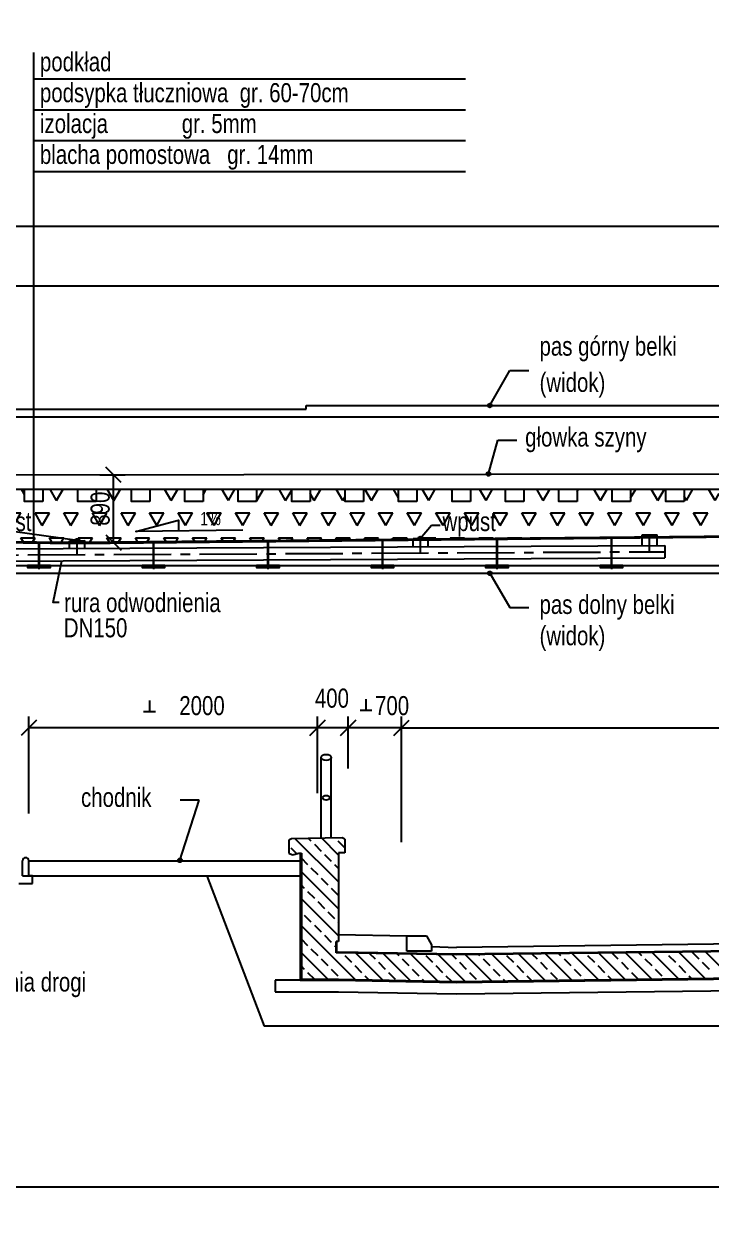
# Model space of a CAD drawing. Header units: millimetres. Extents: x -1069826 to 2704411, y -432732 to 412301.
# Drawn here: x 277816 to 286818, y -95668 to -80012 of the extents above; entities that cross this region are included whole.
import ezdxf
from ezdxf.enums import TextEntityAlignment as Align

# ---------------------------------------------------------------- set-up
doc = ezdxf.new("R2010")
doc.units = ezdxf.units.MM
doc.header["$LTSCALE"] = 1000
doc.header["$MEASUREMENT"] = 0
doc.linetypes.add('CENTER2', pattern=[1.125, 0.75, -0.125, 0.125, -0.125])
doc.linetypes.add('HIDDEN', pattern=[0.375, 0.25, -0.125])
for name, color, linetype in [('0-RAM-T', 7, 'Continuous'), ('0-T', 7, 'Continuous'), ('0-T-T', 7, 'Continuous'), ('0-T0-T', 7, 'Continuous'), ('00XX00-S', 7, 'Continuous'), ('DROGO-T', 7, 'Continuous'), ('WYZA1-L', 7, 'Continuous')]:
    doc.layers.add(name, color=color, linetype=linetype)
doc.styles.add('CDMSTYLE', font='CDMSIMPL', dxfattribs={"width": 0.8, "bigfont": 'CDMBIGPL'})
doc.dimstyles.new('CDMOG-CM-100', dxfattribs={"dimscale": 100, "dimtxt": 2.5, "dimasz": 1, "dimexe": 1.5, "dimexo": 5, "dimgap": 0.5, "dimtad": 1, "dimdec": 1, "dimlfac": 0.1, "dimrnd": 0.5, "dimzin": 9, "dimdsep": 46, "dimtxsty": 'CDMSTYLE', "dimblk": 'OBLIQUE', "dimblk1": 'OBLIQUE', "dimblk2": 'OBLIQUE', "dimsah": 1, "dimtsz": 1, "dimcen": -2.5, "dimclrd": 9, "dimclre": 9, "dimclrt": 9, "dimadec": 0, "dimazin": 0, "dimtfac": 1, "dimtmove": 2, "dimatfit": 3, "dimldrblk": 'OBLIQUE', "dimfxl": 1, "dimtvp": 1, "dimtolj": 1, "dimtzin": 0, "dimarcsym": 0})
doc.dimstyles.new('CDMOG-MM-100', dxfattribs={"dimscale": 100, "dimtxt": 2.5, "dimasz": 2, "dimexe": 1.5, "dimexo": 3, "dimgap": 0.5, "dimtad": 1, "dimdec": 0, "dimrnd": 1, "dimzin": 1, "dimdsep": 46, "dimtxsty": 'CDMSTYLE', "dimblk": 'OBLIQUE', "dimblk1": 'OBLIQUE', "dimblk2": 'OBLIQUE', "dimsah": 1, "dimcen": -2.5, "dimclrd": 9, "dimclre": 9, "dimclrt": 9, "dimadec": 0, "dimazin": 0, "dimtfac": 1, "dimtmove": 2, "dimatfit": 3, "dimldrblk": 'OBLIQUE', "dimfxl": 1, "dimtvp": 1, "dimtolj": 1, "dimtzin": 0, "dimarcsym": 0})
doc.dimstyles.new('CDMOG-MM-100$7', dxfattribs={"dimscale": 100, "dimtxt": 2.5, "dimasz": 1, "dimexe": 1.5, "dimexo": 5, "dimgap": 0.5, "dimtad": 1, "dimdec": 0, "dimrnd": 1, "dimzin": 1, "dimdsep": 46, "dimtxsty": 'CDMSTYLE', "dimblk": 'OBLIQUE', "dimblk1": 'NONE', "dimblk2": 'NONE', "dimsah": 1, "dimtsz": 1, "dimcen": -2.5, "dimclrd": 9, "dimclre": 9, "dimclrt": 9, "dimadec": 0, "dimazin": 0, "dimtfac": 1, "dimtmove": 2, "dimatfit": 3, "dimldrblk": 'NONE', "dimfxl": 1, "dimtvp": 1, "dimtolj": 1, "dimtzin": 0, "dimarcsym": 0})

# ---------------------------------------------------------------- blocks, each defined once
blk = doc.blocks.new('_NONE')
at = {"color": 0, "linetype": 'ByBlock'}
blk.add_circle((0, 0), 0.25, dxfattribs=at)
blk = doc.blocks.new('_OBLIQUE')
at = {"color": 0, "linetype": 'ByBlock'}
blk.add_line((-0.5, -0.5), (0.5, 0.5), dxfattribs=at)
blk = doc.blocks.new('*D932')
at = {"color": 9, "linetype": 'Continuous', "lineweight": -2, "transparency": 16777216}
for p, q in [((282662, -89342), (282862, -89142)), ((282762, -90739), (282762, -89092)), ((294827, -89342), (295027, -89142)), ((294927, -90879), (294927, -89092)), ((282762, -89242), (294927, -89242))]:
    blk.add_line(p, q, dxfattribs=at)
at = {"layer": 'Defpoints', "color": 0, "linetype": 'Continuous', "lineweight": 25, "transparency": 16777216}
for p in [(294927, -89242), (282762, -91239), (294927, -91379)]:
    blk.add_point(p, dxfattribs=at)
at = {"color": 9, "linetype": 'Continuous', "lineweight": 25, "transparency": 16777216, "insert": (289576, -88956), "char_height": 250, "attachment_point": 5, "style": 'CDMSTYLE'}
blk.add_mtext('\\A1; 7000', dxfattribs=at)
blk = doc.blocks.new('*D933')
at = {"layer": '0-T', "color": 9, "linetype": 'Continuous', "lineweight": -2, "transparency": 16777216}
for p, q in [((304013, -84148), (304013, -83295)), ((273013, -83445), (304013, -83445))]:
    blk.add_line(p, q, dxfattribs=at)
at = {"layer": 'Defpoints', "color": 0, "linetype": 'Continuous', "lineweight": 25, "transparency": 16777216}
for p in [(304013, -83445), (273013, -84448), (304013, -84448)]:
    blk.add_point(p, dxfattribs=at)
at = {"layer": '0-T', "color": 9, "linetype": 'Continuous', "lineweight": -2, "transparency": 16777216, "xscale": 200, "yscale": 200, "zscale": 200, "rotation": 180}
blk.add_blockref('_OBLIQUE', (273013, -83445), dxfattribs=at)
at = {"layer": '0-T', "color": 9, "linetype": 'Continuous', "lineweight": -2, "transparency": 16777216, "xscale": 200, "yscale": 200, "zscale": 200}
blk.add_blockref('_OBLIQUE', (304013, -83445), dxfattribs=at)
at = {"layer": '0-T', "color": 9, "linetype": 'Continuous', "lineweight": 25, "transparency": 16777216, "insert": (288513, -83270), "char_height": 250, "attachment_point": 5, "style": 'CDMSTYLE'}
blk.add_mtext('\\A1;\\C1;31000', dxfattribs=at)
blk = doc.blocks.new('*D934')
at = {"layer": '0-T', "color": 9, "linetype": 'Continuous', "lineweight": -2, "transparency": 16777216}
for p, q in [((272413, -82995), (272413, -82515)), ((304613, -83629), (304613, -82515)), ((272413, -82665), (304613, -82665))]:
    blk.add_line(p, q, dxfattribs=at)
at = {"layer": 'Defpoints', "color": 0, "linetype": 'Continuous', "lineweight": 25, "transparency": 16777216}
for p in [(304613, -82665), (272413, -83295), (304613, -83929)]:
    blk.add_point(p, dxfattribs=at)
at = {"layer": '0-T', "color": 9, "linetype": 'Continuous', "lineweight": -2, "transparency": 16777216, "xscale": 200, "yscale": 200, "zscale": 200, "rotation": 180}
blk.add_blockref('_OBLIQUE', (272413, -82665), dxfattribs=at)
at = {"layer": '0-T', "color": 9, "linetype": 'Continuous', "lineweight": -2, "transparency": 16777216, "xscale": 200, "yscale": 200, "zscale": 200}
blk.add_blockref('_OBLIQUE', (304613, -82665), dxfattribs=at)
at = {"layer": '0-T', "color": 9, "linetype": 'Continuous', "lineweight": 25, "transparency": 16777216, "insert": (288513, -82490), "char_height": 250, "attachment_point": 5, "style": 'CDMSTYLE'}
blk.add_mtext('\\A1;\\C1;32200', dxfattribs=at)
blk = doc.blocks.new('*D935')
at = {"layer": '0-T', "color": 9, "linetype": 'Continuous', "lineweight": -2, "transparency": 16777216}
for p, q in [((304013, -94437), (304013, -95408)), ((273013, -95258), (304013, -95258))]:
    blk.add_line(p, q, dxfattribs=at)
at = {"layer": 'Defpoints', "color": 0, "linetype": 'Continuous', "lineweight": 25, "transparency": 16777216}
for p in [(304013, -94137), (273013, -94292), (304013, -95258)]:
    blk.add_point(p, dxfattribs=at)
at = {"layer": '0-T', "color": 9, "linetype": 'Continuous', "lineweight": -2, "transparency": 16777216, "xscale": 200, "yscale": 200, "zscale": 200, "rotation": 180}
blk.add_blockref('_OBLIQUE', (273013, -95258), dxfattribs=at)
at = {"layer": '0-T', "color": 9, "linetype": 'Continuous', "lineweight": -2, "transparency": 16777216, "xscale": 200, "yscale": 200, "zscale": 200}
blk.add_blockref('_OBLIQUE', (304013, -95258), dxfattribs=at)
at = {"layer": '0-T', "color": 9, "linetype": 'Continuous', "lineweight": 25, "transparency": 16777216, "insert": (288513, -95083), "char_height": 250, "attachment_point": 5, "style": 'CDMSTYLE'}
blk.add_mtext('\\A1;31000', dxfattribs=at)
blk = doc.blocks.new('*D947')
at = {"layer": '0-T', "color": 9, "linetype": 'Continuous', "lineweight": -2, "transparency": 16777216}
for p, q in [((281662, -90095), (281662, -89092)), ((282062, -89775), (282062, -89092)), ((282062, -89242), (281662, -89242))]:
    blk.add_line(p, q, dxfattribs=at)
at = {"layer": 'Defpoints', "color": 0, "linetype": 'Continuous', "lineweight": 25, "transparency": 16777216}
for p in [(281662, -89242), (282062, -90075), (281662, -90395)]:
    blk.add_point(p, dxfattribs=at)
at = {"layer": '0-T', "color": 9, "linetype": 'Continuous', "lineweight": -2, "transparency": 16777216, "xscale": 200, "yscale": 200, "zscale": 200, "rotation": 180}
blk.add_blockref('_OBLIQUE', (281662, -89242), dxfattribs=at)
at = {"layer": '0-T', "color": 9, "linetype": 'Continuous', "lineweight": -2, "transparency": 16777216, "xscale": 200, "yscale": 200, "zscale": 200}
blk.add_blockref('_OBLIQUE', (282062, -89242), dxfattribs=at)
at = {"layer": '0-T', "color": 9, "linetype": 'Continuous', "lineweight": 25, "transparency": 16777216, "insert": (281851, -88853), "char_height": 250, "attachment_point": 5, "style": 'CDMSTYLE'}
blk.add_mtext('\\A1;400', dxfattribs=at)
blk = doc.blocks.new('*D948')
at = {"layer": '0-T', "color": 9, "linetype": 'Continuous', "lineweight": -2, "transparency": 16777216}
for p, q in [((277879, -90362), (277879, -89092)), ((281662, -89731), (281662, -89092)), ((281662, -89242), (277879, -89242))]:
    blk.add_line(p, q, dxfattribs=at)
at = {"layer": 'Defpoints', "color": 0, "linetype": 'Continuous', "lineweight": 25, "transparency": 16777216}
for p in [(277879, -89242), (281662, -90031), (277879, -90662)]:
    blk.add_point(p, dxfattribs=at)
at = {"layer": '0-T', "color": 9, "linetype": 'Continuous', "lineweight": -2, "transparency": 16777216, "xscale": 200, "yscale": 200, "zscale": 200, "rotation": 180}
blk.add_blockref('_OBLIQUE', (277879, -89242), dxfattribs=at)
at = {"layer": '0-T', "color": 9, "linetype": 'Continuous', "lineweight": -2, "transparency": 16777216, "xscale": 200, "yscale": 200, "zscale": 200}
blk.add_blockref('_OBLIQUE', (281662, -89242), dxfattribs=at)
at = {"layer": '0-T', "color": 9, "linetype": 'Continuous', "lineweight": 25, "transparency": 16777216, "insert": (280149, -88951), "char_height": 250, "attachment_point": 5, "style": 'CDMSTYLE'}
blk.add_mtext('\\A1;2000', dxfattribs=at)
blk = doc.blocks.new('*D955')
at = {"layer": '0-T', "color": 9, "linetype": 'Continuous', "lineweight": -2, "transparency": 16777216}
for p, q in [((282062, -89275), (282062, -89092)), ((282762, -89775), (282762, -89092)), ((282762, -89242), (282062, -89242))]:
    blk.add_line(p, q, dxfattribs=at)
at = {"layer": 'Defpoints', "color": 0, "linetype": 'Continuous', "lineweight": 25, "transparency": 16777216}
for p in [(282062, -89242), (282062, -89575), (282762, -90075)]:
    blk.add_point(p, dxfattribs=at)
at = {"layer": '0-T', "color": 9, "linetype": 'Continuous', "lineweight": -2, "transparency": 16777216, "xscale": 200, "yscale": 200, "zscale": 200, "rotation": 180}
blk.add_blockref('_OBLIQUE', (282062, -89242), dxfattribs=at)
at = {"layer": '0-T', "color": 9, "linetype": 'Continuous', "lineweight": -2, "transparency": 16777216, "xscale": 200, "yscale": 200, "zscale": 200}
blk.add_blockref('_OBLIQUE', (282762, -89242), dxfattribs=at)
at = {"layer": '0-T', "color": 9, "linetype": 'Continuous', "lineweight": 25, "transparency": 16777216, "insert": (282639, -88951), "char_height": 250, "attachment_point": 5, "style": 'CDMSTYLE'}
blk.add_mtext('\\A1;700', dxfattribs=at)
blk = doc.blocks.new('A$C53DF488D')
at = {"layer": 'DROGO-T', "color": 9, "linetype": 'Continuous'}
for p, q in [((0, 0), (0, 200)), ((80, 0), (80, 200)), ((0, 0), (80, 0))]:
    blk.add_line(p, q, dxfattribs=at)
blk.add_arc((40, 200), 40, 0, 180, dxfattribs=at)
blk = doc.blocks.new('*D983')
at = {"layer": 'Defpoints', "color": 0, "linetype": 'Continuous', "lineweight": 25, "transparency": 16777216}
for p in [(278512, -85923), (278991, -85923), (278513, -86812)]:
    blk.add_point(p, dxfattribs=at)
at = {"layer": 'DROGO-T', "color": 9, "linetype": 'Continuous', "lineweight": -2, "transparency": 16777216}
for p, q in [((278812, -85923), (279141, -85923)), ((278991, -86812), (278991, -85923)), ((278813, -86812), (279141, -86812))]:
    blk.add_line(p, q, dxfattribs=at)
at = {"layer": 'DROGO-T', "color": 9, "linetype": 'Continuous', "lineweight": -2, "transparency": 16777216, "xscale": 200, "yscale": 200, "zscale": 200}
for p, rotation in [((278991, -85923), 90), ((278991, -86812), 270)]:
    blk.add_blockref('_OBLIQUE', p, dxfattribs=dict(at, rotation=rotation))
at = {"layer": 'DROGO-T', "color": 9, "linetype": 'Continuous', "lineweight": 25, "transparency": 16777216, "insert": (278816, -86367), "char_height": 250, "attachment_point": 5, "rotation": 90, "style": 'CDMSTYLE'}
blk.add_mtext('\\A1;890', dxfattribs=at)

msp = doc.modelspace()

# ---------------------------------------------------------------- hatches: boundary and pattern name
at = {"layer": 'DROGO-T', "linetype": 'Continuous', "lineweight": 25}
h = msp.add_hatch(dxfattribs=at)
h.set_pattern_fill('TRIANG', color=40, scale=1000, style=0)
h.set_pattern_definition([(60, (239994.2, -287612.4), (-187.5, 324.75953), [187.5, -187.5]), (120, (239994.2, -287612.4), (-375, 2e-07), [187.5, -187.5]), (0, (239900.44, -287450.04), (187.5, 324.75953), [187.5, -187.5])])
h.paths.add_polyline_path([(277941.2446, -86272.4159), (277824.0178, -86272.4159), (277824.0178, -86112.4159), (277364.0178, -86112.4159), (277364.0178, -86272.4159), (277124.0178, -86272.4159), (277124.0178, -86112.4159), (276664.0178, -86112.4159), (276664.0178, -86272.4159), (276424.0178, -86272.4159), (276424.0178, -86112.4159), (275964.0178, -86112.4159), (275964.0178, -86272.4159), (275724.0178, -86272.4159), (275724.0178, -86112.4159), (275264.0178, -86112.4159), (275264.0178, -86272.4159), (275024.0178, -86272.4159), (275024.0178, -86112.4159), (274564.0178, -86112.4159), (274564.0178, -86272.4159), (274324.0178, -86272.4159), (274324.0178, -86112.4159), (273864.0178, -86112.4159), (273864.0178, -86272.4159), (273624.0178, -86272.4159), (273624.0178, -86112.4159), (273164.0178, -86112.4159), (273164.0178, -86272.4159), (273013.1701, -86272.4159), (273013.1701, -86757.4159), (277941.2446, -86806.6966)])
h.paths.add_polyline_path([(276258.6935, -86664.7224), (275698.7215, -86659.1226), (275700.1215, -86519.1296)], flags=16)
h.paths.add_polyline_path([(273013.1701, -86449.7759), (273013.1701, -86272.4159), (272924.0178, -86272.4159), (272924.0178, -86112.4159), (272464.0178, -86112.4159), (272464.0178, -86272.4159), (272413.1701, -86272.4159), (272413.1701, -86751.4159), (273013.1701, -86757.4159)])
h.paths.add_polyline_path([(278513.1701, -86112.4159), (278064.0178, -86112.4159), (278064.0178, -86272.4159), (277941.2446, -86272.4159), (277941.2446, -86806.6966), (278413.1701, -86811.4159), (278413.1701, -86787.4166), (278513.1701, -86786.4166)])
h.paths.add_polyline_path([(288512.1941, -86272.4159), (288324.0178, -86272.4159), (288324.0178, -86112.4159), (287864.0178, -86112.4159), (287864.0178, -86272.4159), (287624.0178, -86272.4159), (287624.0178, -86112.4159), (287164.0178, -86112.4159), (287164.0178, -86272.4159), (286924.0178, -86272.4159), (286924.0178, -86112.4159), (286464.0178, -86112.4159), (286464.0178, -86272.4159), (286224.0178, -86272.4159), (286224.0178, -86112.4159), (285764.0178, -86112.4159), (285764.0178, -86272.4159), (285524.0178, -86272.4159), (285524.0178, -86112.4159), (285064.0178, -86112.4159), (285064.0178, -86272.4159), (284824.0178, -86272.4159), (284824.0178, -86112.4159), (284364.0178, -86112.4159), (284364.0178, -86272.4159), (284124.0178, -86272.4159), (284124.0178, -86112.4159), (283664.0178, -86112.4159), (283664.0178, -86272.4159), (283424.0178, -86272.4159), (283424.0178, -86112.4159), (282964.0178, -86112.4159), (282964.0178, -86272.4159), (282724.0178, -86272.4159), (282724.0178, -86112.4159), (282264.0178, -86112.4159), (282264.0178, -86272.4159), (282024.0178, -86272.4159), (282024.0178, -86112.4159), (281564.0178, -86112.4159), (281564.0178, -86272.4159), (281324.0178, -86272.4159), (281324.0178, -86112.4159), (280864.0178, -86112.4159), (280864.0178, -86272.4159), (280624.0178, -86272.4159), (280624.0178, -86112.4159), (280164.0178, -86112.4159), (280164.0178, -86272.4159), (279924.0178, -86272.4159), (279924.0178, -86112.4159), (279464.0178, -86112.4159), (279464.0178, -86272.4159), (279224.0178, -86272.4159), (279224.0178, -86112.4159), (278764.0178, -86112.4159), (278764.0178, -86272.4159), (278524.0178, -86272.4159), (278524.0178, -86112.4159), (278513.1701, -86112.4159), (278513.1701, -86786.4166), (278613.1701, -86785.4166), (278613.1701, -86811.4159), (282913.1701, -86768.4159), (282913.1701, -86756.4173), (283113.1701, -86754.4173), (283113.1701, -86766.4159), (285913.1701, -86738.4159), (285913.1701, -86712.4166), (286113.1701, -86710.4166), (286113.1701, -86736.4159), (288512.1941, -86712.4256)])
h.paths.add_polyline_path([(279281.8192, -86664.7224), (279840.3912, -86519.1296), (279841.7912, -86659.1226)], flags=16)
h.paths.add_polyline_path([(273192.8044, -86663.5764), (273192.8044, -86024.2907), (273567.8044, -86024.2907), (273567.8044, -86663.5764)], flags=9)
h.paths.add_polyline_path([(275121.9295, -86627.1034), (275436.0805, -86630.2449), (275438.7054, -86367.758), (275124.5544, -86364.6165)], flags=24)
h.paths.add_polyline_path([(287172.1617, -86528.8071), (287172.1617, -85699.0452), (287547.1617, -85699.0452), (287547.1617, -86528.8071)], flags=9)
h.paths.add_polyline_path([(287851.398, -86631.8965), (287851.398, -85992.6108), (288226.398, -85992.6108), (288226.398, -86631.8965)], flags=9)
h.paths.add_polyline_path([(278628.4032, -86687.1421), (278628.4032, -86047.8563), (279003.4032, -86047.8563), (279003.4032, -86687.1421)], flags=9)
h.paths.add_polyline_path([(280104.4322, -86630.2449), (280418.5832, -86627.1034), (280415.9583, -86364.6165), (280101.8073, -86367.758)], flags=24)

# ---------------------------------------------------------------- linework, layer by layer
at = {"color": 3, "linetype": 'Continuous', "lineweight": 25}
for p, q in [((264633.9047, -86112.4159), (314965.4355, -86112.4159)), ((277878.7006, -90982.6297), (281450.4149, -90982.5089))]:
    msp.add_line(p, q, dxfattribs=at)
at = {"color": 9, "linetype": 'Continuous', "lineweight": 25}
msp.add_line((277878.7006, -91182.6297), (281450.4149, -91182.5089), dxfattribs=at)
at = {"layer": '0-RAM-T', "color": 9, "linetype": 'Continuous', "lineweight": 25}
for p, q in [((281710.4149, -90687.6773), (281710.4149, -89627.9773)), ((281840.4149, -90685.2773), (281840.4149, -89627.9773))]:
    msp.add_line(p, q, dxfattribs=at)
at = {"layer": '0-RAM-T', "color": 2, "linetype": 'Continuous', "lineweight": 25}
for p, q in [((281320.4003, -90693.3776), (281287.9149, -90713.9773)), ((281287.9149, -90713.9773), (281287.9149, -90883.9773)), ((281986.6795, -90682.577), (281317.9639, -90694.9226)), ((282019.1649, -90701.9773), (281986.6795, -90682.577)), ((282019.1649, -90701.9773), (282019.1649, -90880.4773)), ((281287.9149, -90883.9773), (281336.6649, -90903.9773)), ((281336.6649, -90903.9773), (281417.9149, -90883.9773)), ((281417.9149, -90883.9773), (281450.4149, -90883.9773)), ((281937.9149, -90880.4773), (281937.9149, -92041.0164)), ((282019.1649, -90880.4773), (281937.9149, -90880.4773)), ((281905.4149, -92188.9164), (281905.4149, -92041.0164)), ((283481.5345, -92218.014), (281905.4149, -92188.9164)), ((288844.1648, -92152.0124), (283481.5345, -92218.014)), ((288844.1648, -92502.0124), (283481.5345, -92568.014)), ((283481.5345, -92568.014), (281937.9149, -92539.5164))]:
    msp.add_line(p, q, dxfattribs=at)
at = {"layer": '0-RAM-T', "color": 3, "linetype": 'HIDDEN', "lineweight": 25}
for p, q in [((281913.8649, -92184.1026), (281913.8649, -92041.0164)), ((283481.9, -92213.0125), (281913.8649, -92184.1026)), ((288844.3273, -92147.0134), (283481.9, -92213.0125))]:
    msp.add_line(p, q, dxfattribs=at)
at = {"layer": '0-RAM-T', "color": 1, "linetype": 'Continuous', "lineweight": 25}
for p, q in [((281937.9149, -91949.5164), (282831.5345, -91966.014)), ((288844.1648, -92052.0124), (283481.5345, -92118.014)), ((283156.5345, -92106.014), (283481.5345, -92118.014))]:
    msp.add_line(p, q, dxfattribs=at)
at = {"layer": '0-RAM-T', "color": 40, "linetype": 'Continuous', "lineweight": 25}
for p, q in [((283481.6157, -92208.011), (281937.9149, -92180.3894)), ((288843.8399, -92142.0144), (283481.6157, -92208.011))]:
    msp.add_line(p, q, dxfattribs=at)
at = {"layer": '0-T', "color": 9, "linetype": 'Continuous', "lineweight": 25}
for p, q in [((277941.2446, -80387.6405), (277941.2446, -86825.6608)), ((277941.2446, -80732.5771), (283602.2346, -80732.5771)), ((277941.2446, -81137.4388), (283602.2346, -81137.4388)), ((277941.2446, -81542.3004), (283602.2346, -81542.3004)), ((277941.2446, -81947.1621), (283602.2346, -81947.1621)), ((272413.1701, -85063.9261), (281513.1701, -85063.9261)), ((272413.1701, -85163.9261), (304613.1701, -85163.9261)), ((281513.1701, -85013.9261), (295513.1701, -85013.9261)), ((272413.1701, -87113.9261), (304613.1701, -87113.9261)), ((277013.1701, -87213.9261), (300013.1701, -87213.9261)), ((279461.8123, -88882.6628), (279461.8123, -89026.9258)), ((282297.0394, -88864.3864), (282297.0394, -89008.6493)), ((279384.638, -89026.9258), (279538.9866, -89026.9258)), ((282219.8651, -89008.6493), (282374.2137, -89008.6493))]:
    msp.add_line(p, q, dxfattribs=at)
at = {"layer": '0-T', "color": 1, "linetype": 'Continuous', "lineweight": 25}
msp.add_line((260959.2323, -85945.5077), (316230.3312, -85876.4687), dxfattribs=at)
at = {"layer": '0-T', "color": 3, "linetype": 'Continuous', "lineweight": 25}
for p, q in [((288513.1701, -86712.4159), (278513.1701, -86812.4159)), ((288513.3101, -86726.4152), (278513.1701, -86826.4166)), ((278513.1701, -86812.4159), (272413.1701, -86751.4159)), ((278513.1701, -86826.4166), (272413.1701, -86765.4166))]:
    msp.add_line(p, q, dxfattribs=at)
at = {"layer": '0-T', "color": 40, "linetype": 'Continuous', "lineweight": 25}
for p, q in [((285913.1701, -86712.4166), (286113.1701, -86710.4166)), ((285913.1701, -86853.1703), (285913.1701, -86712.4166)), ((286113.1701, -86852.1703), (286113.1701, -86710.4166)), ((274413.1701, -86910.6703), (286213.1701, -86851.6703)), ((278413.1701, -86787.4166), (278613.1701, -86785.4166)), ((278413.1701, -86890.6703), (278413.1701, -86787.4166)), ((278613.1701, -86889.6703), (278613.1701, -86785.4166)), ((282913.1701, -86756.4173), (283113.1701, -86754.4173)), ((282913.1701, -86868.1703), (282913.1701, -86756.4173)), ((283113.1701, -86867.1703), (283113.1701, -86754.4173)), ((286213.1701, -86851.6703), (286213.1701, -87011.6723)), ((274573.1701, -87069.8723), (286213.1701, -87011.6723))]:
    msp.add_line(p, q, dxfattribs=at)
at = {"layer": '0-T', "color": 40, "linetype": 'CENTER2', "lineweight": 25}
for p, q in [((286013.1701, -86932.6713), (286013.1701, -86711.4166)), ((278013.1701, -86821.4166), (278013.1701, -87159.8208)), ((278513.1701, -86970.1713), (278513.1701, -86786.4166)), ((279513.1701, -86821.4166), (279513.1701, -87159.8208)), ((281013.1701, -86806.4166), (281013.1701, -87159.8208)), ((282513.1701, -86791.4166), (282513.1701, -87159.8208)), ((283013.1701, -86947.6713), (283013.1701, -86755.4173)), ((284013.1701, -86776.4166), (284013.1701, -87159.8208)), ((285513.1701, -86761.4166), (285513.1701, -87159.8208)), ((274493.1701, -86990.2713), (286213.1701, -86931.6713))]:
    msp.add_line(p, q, dxfattribs=at)
at = {"layer": '0-T', "color": 1, "linetype": 'Continuous', "lineweight": 25}
for points in [[(278064.0178, -86272.4159), (277824.0178, -86272.4159), (277824.0178, -86112.4159), (278064.0178, -86112.4159)], [(278764.0178, -86272.4159), (278524.0178, -86272.4159), (278524.0178, -86112.4159), (278764.0178, -86112.4159)], [(279464.0178, -86272.4159), (279224.0178, -86272.4159), (279224.0178, -86112.4159), (279464.0178, -86112.4159)], [(280164.0178, -86272.4159), (279924.0178, -86272.4159), (279924.0178, -86112.4159), (280164.0178, -86112.4159)], [(280864.0178, -86272.4159), (280624.0178, -86272.4159), (280624.0178, -86112.4159), (280864.0178, -86112.4159)], [(281564.0178, -86272.4159), (281324.0178, -86272.4159), (281324.0178, -86112.4159), (281564.0178, -86112.4159)], [(282264.0178, -86272.4159), (282024.0178, -86272.4159), (282024.0178, -86112.4159), (282264.0178, -86112.4159)], [(282964.0178, -86272.4159), (282724.0178, -86272.4159), (282724.0178, -86112.4159), (282964.0178, -86112.4159)], [(283664.0178, -86272.4159), (283424.0178, -86272.4159), (283424.0178, -86112.4159), (283664.0178, -86112.4159)], [(284364.0178, -86272.4159), (284124.0178, -86272.4159), (284124.0178, -86112.4159), (284364.0178, -86112.4159)], [(285064.0178, -86272.4159), (284824.0178, -86272.4159), (284824.0178, -86112.4159), (285064.0178, -86112.4159)], [(285764.0178, -86272.4159), (285524.0178, -86272.4159), (285524.0178, -86112.4159), (285764.0178, -86112.4159)], [(286464.0178, -86272.4159), (286224.0178, -86272.4159), (286224.0178, -86112.4159), (286464.0178, -86112.4159)]]:
    msp.add_lwpolyline(points, close=True, dxfattribs=at)
at = {"layer": '0-T', "color": 3, "linetype": 'Continuous', "lineweight": 25}
for points in [[(278007.1701, -86821.3566), (278007.1701, -87113.9261), (277863.1701, -87113.9261), (277863.1701, -87138.9261), (278163.1701, -87138.9261), (278163.1701, -87113.9261), (278019.1701, -87113.9261), (278019.1701, -86821.4766)], [(279507.1701, -86816.4766), (279507.1701, -87113.9261), (279363.1701, -87113.9261), (279363.1701, -87138.9261), (279663.1701, -87138.9261), (279663.1701, -87113.9261), (279519.1701, -87113.9261), (279519.1701, -86816.3566)], [(281007.1701, -86801.4766), (281007.1701, -87113.9261), (280863.1701, -87113.9261), (280863.1701, -87138.9261), (281163.1701, -87138.9261), (281163.1701, -87113.9261), (281019.1701, -87113.9261), (281019.1701, -86801.3566)], [(282507.1701, -86786.4766), (282507.1701, -87113.9261), (282363.1701, -87113.9261), (282363.1701, -87138.9261), (282663.1701, -87138.9261), (282663.1701, -87113.9261), (282519.1701, -87113.9261), (282519.1701, -86786.3566)], [(284007.1701, -86771.4766), (284007.1701, -87113.9261), (283863.1701, -87113.9261), (283863.1701, -87138.9261), (284163.1701, -87138.9261), (284163.1701, -87113.9261), (284019.1701, -87113.9261), (284019.1701, -86771.3566)], [(285507.1701, -86756.4766), (285507.1701, -87113.9261), (285363.1701, -87113.9261), (285363.1701, -87138.9261), (285663.1701, -87138.9261), (285663.1701, -87113.9261), (285519.1701, -87113.9261), (285519.1701, -86756.3566)]]:
    msp.add_lwpolyline(points, dxfattribs=at)
at = {"layer": '0-T0-T', "color": 1, "linetype": 'Continuous', "lineweight": 25, "extrusion": (0, 0, -1)}
msp.add_lwpolyline([(-280681.7492, -86650.7231), (-279281.8192, -86664.7224), (-279840.3912, -86519.1296), (-279841.7912, -86659.1226)], dxfattribs=at)
at = {"layer": '00XX00-S', "color": 9, "linetype": 'Continuous', "lineweight": 25, "flags": 128}
msp.add_lwpolyline([(278279.1598, -87596.8137), (278199.3822, -87596.8137), (278312.1498, -87052.4353)], dxfattribs=at)
at = {"layer": 'DROGO-T', "color": 9, "linetype": 'Continuous', "lineweight": 25}
for p, q in [((281513.1701, -85063.9261), (281513.1701, -85013.9261)), ((277928.6972, -91182.628), (277878.7006, -91182.628)), ((277928.7006, -91282.6297), (277928.6972, -91182.628)), ((277748.7006, -91282.6297), (277928.7006, -91282.6297))]:
    msp.add_line(p, q, dxfattribs=at)
at = {"layer": 'DROGO-T', "color": 40, "linetype": 'Continuous', "lineweight": 25}
for p, q in [((281937.9149, -91261.1601), (281370.7038, -90693.9489)), ((281580.903, -90727.3715), (281544.276, -90690.7445)), ((281713.4855, -90859.954), (281625.0972, -90771.5656)), ((281937.9149, -90907.6067), (281717.8483, -90687.5401)), ((282019.1649, -90812.08), (281934.4564, -90727.3715)), ((281390.6635, -90890.6854), (281315.738, -90815.7598)), ((281434.1649, -90883.9773), (281434.1649, -92549.5164)), ((281536.7088, -91036.7307), (281450.4149, -90950.4368)), ((281846.0681, -90992.5365), (281757.6797, -90904.1482)), ((281669.2914, -91169.3132), (281580.903, -91080.9249)), ((281937.9149, -91084.3834), (281890.2622, -91036.7307)), ((281937.9149, -91614.7135), (281450.4149, -91127.2135)), ((281801.8739, -91301.8957), (281713.4855, -91213.5074)), ((281492.5147, -91346.0899), (281450.4149, -91303.9902)), ((281625.0972, -91478.6724), (281536.7088, -91390.2841)), ((281934.4564, -91434.4783), (281846.0681, -91346.0899)), ((281937.9149, -91968.2669), (281450.4149, -91480.7669)), ((281757.6797, -91611.2549), (281669.2914, -91522.8666)), ((281580.903, -91788.0316), (281492.5147, -91699.6433)), ((281890.2622, -91743.8375), (281801.8739, -91655.4491)), ((282159.7057, -92543.611), (281450.4149, -91834.3202)), ((281713.4855, -91920.6142), (281625.0972, -91832.2258)), ((281937.9149, -91791.4902), (281934.4564, -91788.0316)), ((281536.7088, -92097.3909), (281450.4149, -92011.0969)), ((281846.0681, -92053.1967), (281757.6797, -91964.8083)), ((281802.0577, -92539.5164), (281450.4149, -92187.8736)), ((281669.2914, -92229.9734), (281580.903, -92141.585)), ((281905.4149, -92112.5435), (281890.2622, -92097.3909)), ((282519.909, -92550.2609), (282163.3259, -92193.6778)), ((282420.5923, -92274.1676), (282343.4276, -92197.0028)), ((282880.1123, -92556.9108), (282523.5292, -92200.3277)), ((282729.9515, -92229.9734), (282703.6309, -92203.6527)), ((283240.3156, -92563.5607), (282883.7325, -92206.9776)), ((284644.6669, -92553.6985), (284298.9223, -92207.9538)), ((284541.9127, -92274.1676), (284473.5497, -92205.8046)), ((284993.9218, -92549.4), (284648.1771, -92203.6553)), ((284851.2719, -92229.9734), (284822.8046, -92201.5061)), ((285343.1767, -92545.1015), (284997.432, -92199.3568)), ((285692.4315, -92540.803), (285346.6869, -92195.0583)), ((285602.5728, -92274.1676), (285521.3143, -92192.909)), ((286041.6864, -92536.5044), (285695.9417, -92190.7597)), ((285911.9321, -92229.9734), (285870.5692, -92188.6105)), ((286390.9413, -92532.2059), (286045.1966, -92186.4612)), ((286221.2913, -92185.7792), (286219.824, -92184.312)), ((286740.1961, -92527.9074), (286394.4515, -92182.1627)), ((286663.233, -92274.1676), (286574.8447, -92185.7792)), ((287089.451, -92523.6089), (286743.7063, -92177.8642)), ((281492.5147, -92406.7501), (281450.4149, -92364.6503)), ((281801.8739, -92362.5559), (281713.4855, -92274.1676)), ((282111.2331, -92318.3617), (282022.8448, -92229.9734)), ((282243.8156, -92450.9443), (282155.4273, -92362.5559)), ((282553.1748, -92406.7501), (282464.7865, -92318.3617)), ((282862.5341, -92362.5559), (282774.1457, -92274.1676)), ((283171.8933, -92318.3617), (283083.5049, -92229.9734)), ((283304.4758, -92450.9443), (283216.0875, -92362.5559)), ((283596.9023, -92566.5941), (283243.9358, -92213.6276)), ((283481.2525, -92274.1676), (283424.0374, -92216.9525)), ((283613.835, -92406.7501), (283525.4467, -92318.3617)), ((283946.1572, -92562.2956), (283600.4125, -92216.5509)), ((283790.6117, -92229.9734), (283775.0399, -92214.4016)), ((283923.1942, -92362.5559), (283834.8059, -92274.1676)), ((284295.4121, -92557.997), (283949.6674, -92212.2524)), ((284232.5535, -92318.3617), (284144.1651, -92229.9734)), ((284365.136, -92450.9443), (284276.7476, -92362.5559)), ((284674.4952, -92406.7501), (284586.1068, -92318.3617)), ((284983.8544, -92362.5559), (284895.4661, -92274.1676)), ((285293.2136, -92318.3617), (285204.8253, -92229.9734)), ((285425.7961, -92450.9443), (285337.4078, -92362.5559)), ((285735.1554, -92406.7501), (285646.767, -92318.3617)), ((286044.5146, -92362.5559), (285956.1262, -92274.1676)), ((286353.8738, -92318.3617), (286265.4854, -92229.9734)), ((286486.4563, -92450.9443), (286398.068, -92362.5559)), ((286795.8155, -92406.7501), (286707.4272, -92318.3617)), ((281625.0972, -92539.3326), (281536.7088, -92450.9443)), ((281934.4564, -92495.1384), (281846.0681, -92406.7501)), ((282339.8073, -92546.936), (282288.0098, -92495.1384)), ((282685.7574, -92539.3326), (282597.369, -92450.9443)), ((282995.1166, -92495.1384), (282906.7282, -92406.7501)), ((283420.4172, -92566.8857), (283348.67, -92495.1384)), ((283481.4533, -92578.017), (288844.1648, -92512.0144)), ((283746.4175, -92539.3326), (283658.0292, -92450.9443)), ((284055.7768, -92495.1384), (283967.3884, -92406.7501)), ((284470.0395, -92555.8478), (284409.3301, -92495.1384)), ((284807.0777, -92539.3326), (284718.6894, -92450.9443)), ((285116.4369, -92495.1384), (285028.0486, -92406.7501)), ((285517.8041, -92542.9522), (285469.9903, -92495.1384)), ((285867.059, -92538.6537), (285779.3495, -92450.9443)), ((286177.0971, -92495.1384), (286088.7088, -92406.7501)), ((286565.5687, -92530.0566), (286530.6505, -92495.1384)), ((281434.1649, -92549.5164), (281937.6712, -92549.5164)), ((281937.6712, -92549.5164), (283481.4533, -92578.017)), ((281979.604, -92540.286), (281978.6506, -92539.3326)), ((283060.2139, -92560.2358), (283039.3108, -92539.3326)), ((284120.7846, -92560.1463), (284099.9709, -92539.3326)), ((285168.5492, -92547.2507), (285160.6311, -92539.3326))]:
    msp.add_line(p, q, dxfattribs=at)
at = {"layer": 'DROGO-T', "color": 3, "linetype": 'HIDDEN', "lineweight": 25}
for p, q in [((281442.2899, -90883.9773), (281442.2899, -92544.5164)), ((283481.4939, -92573.0155), (288844.1648, -92507.0134)), ((281442.2899, -92544.5164), (281937.7931, -92544.5164)), ((281937.7931, -92544.5164), (283481.4939, -92573.0155))]:
    msp.add_line(p, q, dxfattribs=at)
at = {"layer": 'DROGO-T', "color": 2, "linetype": 'Continuous', "lineweight": 25}
for p, q in [((281450.4149, -90883.9773), (281450.4149, -92539.5164)), ((281937.9149, -92041.0164), (281905.4149, -92041.0164)), ((281937.9149, -92539.5164), (281450.4149, -92539.5164))]:
    msp.add_line(p, q, dxfattribs=at)
at = {"layer": 'DROGO-T', "color": 1, "linetype": 'Continuous', "lineweight": 25}
for p, q in [((280210.743, -91182.5508), (280962.9149, -93152.0124)), ((281109.1649, -92549.5164), (281109.1649, -92699.5164)), ((281434.1649, -92549.5164), (281109.1649, -92549.5164)), ((283481.4533, -92728.017), (288844.1648, -92662.0144)), ((281109.1649, -92699.5164), (281937.6712, -92699.5164)), ((281937.6712, -92699.5164), (283481.4533, -92728.017)), ((297070.8918, -93152.0124), (280962.9149, -93152.0124))]:
    msp.add_line(p, q, dxfattribs=at)
msp.add_circle((288676.0295, -97786.9068), 37529.6709, dxfattribs=at)
for centre, major_axis in [((281775.4149, -89627.9773), (-65, 0)), ((281775.4149, -90157.2273), (-48.75, 0))]:
    msp.add_ellipse(centre, major_axis=major_axis, ratio=0.6153846154, dxfattribs=at)
at = {"layer": 'WYZA1-L', "color": 1, "linetype": 'Continuous', "lineweight": 25}
for p, q in [((282831.5345, -92166.014), (282831.5345, -91966.014)), ((282831.5345, -91966.014), (283091.5345, -91966.014)), ((283091.5345, -91966.014), (283156.5345, -92086.014)), ((283156.5345, -92166.014), (282831.5345, -92166.014)), ((283156.5345, -92086.014), (283156.5345, -92166.014))]:
    msp.add_line(p, q, dxfattribs=at)

# ---------------------------------------------------------------- block references
at = {"layer": 'DROGO-T', "color": 40, "linetype": 'Continuous', "lineweight": 25}
msp.add_blockref('A$C53DF488D', (277798.7033, -91182.6297), dxfattribs=at)

# ---------------------------------------------------------------- texts
at = {"layer": '0-T', "color": 1, "linetype": 'Continuous', "lineweight": 25, "style": 'CDMSTYLE', "width": 0.8}
for s, p in [('podkład', (278026.2585, -80633.5291)), ('podsypka tłuczniowa  gr. 60-70cm', (278026.2585, -81038.3908)), ('izolacja             gr. 5mm', (278026.2585, -81443.2525)), ('blacha pomostowa   gr. 14mm', (278026.2585, -81848.1142)), ('pas górny belki', (284570.7026, -84361.5034)), ('(widok)', (284570.7026, -84836.147)), ('głowka szyny', (284382.2301, -85553.326)), ('rura odwodnienia', (278342.5062, -87723.4031)), ('pas dolny belki', (284570.7026, -87747.2423)), ('DN150', (278338.7841, -88053.5723)), ('(widok)', (284570.7026, -88157.556)), ('chodnik', (278564.5572, -90276.6467)), ('w projekcie odwodnienia drogi', (275048.3076, -92697.0909))]:
    msp.add_text(s, height=250, dxfattribs=at).set_placement(p)
at = {"layer": '0-T-T', "color": 1, "linetype": 'Continuous', "lineweight": 25, "style": 'CDMSTYLE', "width": 0.8}
for p in [(277216.1877, -86660.9677), (283299.9709, -86660.9677)]:
    msp.add_text('wpust', height=250, dxfattribs=at).set_placement(p)
at = {"layer": '0-T0-T', "color": 1, "linetype": 'Continuous', "lineweight": 25, "style": 'CDMSTYLE', "width": 0.8}
msp.add_text('1%', height=175, rotation=0.5729387, dxfattribs=at).set_placement((280261.0702, -86584.9264), align=Align.CENTER)

# ---------------------------------------------------------------- dimensions: what is measured, and where the dimension line sits
at = {"color": 1, "linetype": 'Continuous', "lineweight": 25}
dim = msp.add_linear_dim(base=(294926.7013, -89241.637), p1=(282761.7087, -91238.9057), p2=(294926.7013, -91378.7314), text=' 7000', dimstyle='CDMOG-CM-100', dxfattribs=at)
dim.commit()
dim.dimension.update_dxf_attribs({"geometry": '*D932', "text_midpoint": (289576.4962, -88955.7937), "dimtype": 160})
at = {"layer": '0-T', "color": 9, "linetype": 'Continuous', "lineweight": 25}
dim = msp.add_linear_dim(base=(304613.1701, -82664.9234), p1=(272413.1701, -83295.0336), p2=(304613.1701, -83929.4799), text='\\C1;<>', dimstyle='CDMOG-MM-100', dxfattribs=at)
dim.commit()
dim.dimension.update_dxf_attribs({"geometry": '*D934', "text_midpoint": (288513.1701, -82489.9234)})
dim = msp.add_linear_dim(base=(304013.1701, -83445.0336), p1=(273013.1701, -84447.6701), p2=(304013.1701, -84447.6701), text='\\C1;<>', dimstyle='CDMOG-MM-100', override={"dimse1": 1}, dxfattribs=at)
dim.commit()
dim.dimension.update_dxf_attribs({"geometry": '*D933', "text_midpoint": (288513.1701, -83270.0336)})
at = {"layer": '0-T', "color": 1, "linetype": 'Continuous', "lineweight": 25}
for base, p1, p2, picture, middle in [((281661.7087, -89241.637), (282061.7087, -90075.1149), (281661.7087, -90394.6193), '*D947', (281850.5236, -88852.7975)), ((282061.7087, -89241.637), (282761.7087, -90075.1149), (282061.7087, -89575.1149), '*D955', (282639.0071, -88951.3865))]:
    dim = msp.add_linear_dim(base=base, p1=p1, p2=p2, dimstyle='CDMOG-MM-100', dxfattribs=at)
    dim.commit()
    dim.dimension.update_dxf_attribs({"geometry": picture, "text_midpoint": middle, "dimtype": 160})
dim = msp.add_linear_dim(base=(277878.7006, -89241.637), p1=(281661.7087, -90031.1746), p2=(277878.7006, -90662.3905), text='2000', dimstyle='CDMOG-MM-100', dxfattribs=at)
dim.commit()
dim.dimension.update_dxf_attribs({"geometry": '*D948', "text_midpoint": (280149.4648, -88951.3865), "dimtype": 160})
at = {"layer": '0-T', "color": 9, "linetype": 'Continuous', "lineweight": 25}
dim = msp.add_linear_dim(base=(304013.1701, -95258.3814), p1=(273013.1701, -94292.2131), p2=(304013.1701, -94136.9362), dimstyle='CDMOG-MM-100', override={"dimse1": 1}, dxfattribs=at)
dim.commit()
dim.dimension.update_dxf_attribs({"geometry": '*D935', "text_midpoint": (288513.1701, -95083.3814)})
at = {"layer": 'DROGO-T', "color": 3, "linetype": 'Continuous', "lineweight": 25}
dim = msp.add_linear_dim(base=(278990.9032, -85922.5825), p1=(278513.1701, -86812.4159), p2=(278512.0599, -85922.5825), angle=90, dimstyle='CDMOG-MM-100', dxfattribs=at)
dim.commit()
dim.dimension.update_dxf_attribs({"geometry": '*D983', "text_midpoint": (278815.9032, -86367.4992)})

# ---------------------------------------------------------------- leaders
at = {"layer": '0-T', "color": 9, "linetype": 'Continuous', "lineweight": 25}
for points in [[(283918.6559, -85013.9261), (284180.4698, -84554.2859), (284430.4698, -84554.2859)], [(283902.2096, -85912.4159), (284023.9458, -85467.408), (284273.9458, -85467.408)], [(283918.6559, -87213.9261), (284180.4698, -87661.2797), (284430.4698, -87661.2797)], [(279859.9038, -90977.6103), (280112.8823, -90187.6797), (279864.2538, -90187.6797)]]:
    msp.add_leader(points, dimstyle='CDMOG-MM-100$7', dxfattribs=at)
at = {"layer": '0-T-T', "color": 9, "linetype": 'Continuous', "lineweight": 25}
for points in [[(278513.1701, -86786.4166), (277070.36, -86582.0216), (277185.2984, -86582.0216)], [(283007.2842, -86758.9575), (283154.1432, -86582.0216), (283269.0816, -86582.0216)]]:
    msp.add_leader(points, dimstyle='CDMOG-MM-100$7', dxfattribs=at)

doc.saveas('drawing.dxf')
